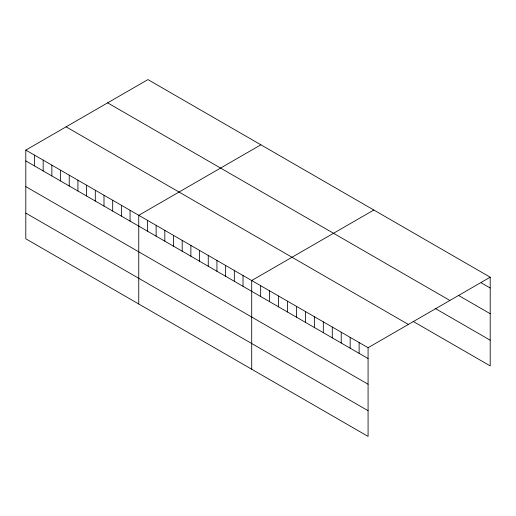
<?xml version="1.0" encoding="UTF-8"?>
<svg xmlns="http://www.w3.org/2000/svg" width="516" height="516" viewBox="0 0 516 516"><rect width="100%" height="100%" fill="white"/><g stroke="black" fill="none" stroke-linecap="round" stroke-linejoin="round"><path stroke-width="0.77" d="M25.8 150.098L368.076 347.707L368.076 436.407L25.8 238.798L25.8 150.098L147.924 79.593L490.2 277.202L490.2 365.902L413.077 321.378M260.877 144.803L138.752 215.307L138.752 304.008M373.829 210.012L251.705 280.523L251.705 369.224M368.076 347.707L490.2 277.202M481.247 282.845L490.2 288.012M458.524 295.429L490.2 313.715M107.625 102.858L449.9 300.467M435.111 308.394L490.2 340.199M66.1 126.833L408.375 324.441M25.8 160.908L368.076 358.517M25.8 186.611L368.076 384.227M25.8 213.095L368.076 410.704M359.123 342.54L359.123 353.35M350.171 337.374L350.171 348.184M341.218 332.201L341.218 343.017M332.272 327.034L332.272 337.845M323.319 321.868L323.319 332.678M314.367 316.701L314.367 327.512M305.414 311.529L305.414 322.339M296.461 306.362L296.461 317.172M287.509 301.196L287.509 312.006M278.556 296.023L278.556 306.839M269.604 290.856L269.604 301.666M260.651 285.69L260.651 296.5M243.017 275.505L243.017 286.315M234.322 270.487L234.322 281.297M225.634 265.469L225.634 276.286M216.946 260.457L216.946 271.268M208.258 255.439L208.258 266.25M199.569 250.421L199.569 261.231M190.881 245.41L190.881 256.22M182.193 240.392L182.193 251.202M173.505 235.373L173.505 246.184M164.817 230.355L164.817 241.172M156.129 225.344L156.129 236.154M147.441 220.326L147.441 231.136M130.064 210.296L130.064 221.106M121.376 205.278L121.376 216.088M112.688 200.26L112.688 211.07M104 195.242L104 206.058M95.305 190.23L95.305 201.04M86.617 185.212L86.617 196.022M77.929 180.194L77.929 191.004M69.241 175.182L69.241 185.992M60.553 170.164L60.553 180.974M51.864 165.146L51.864 175.956M43.176 160.128L43.176 170.944M34.488 155.116L34.488 165.926"/></g></svg>
